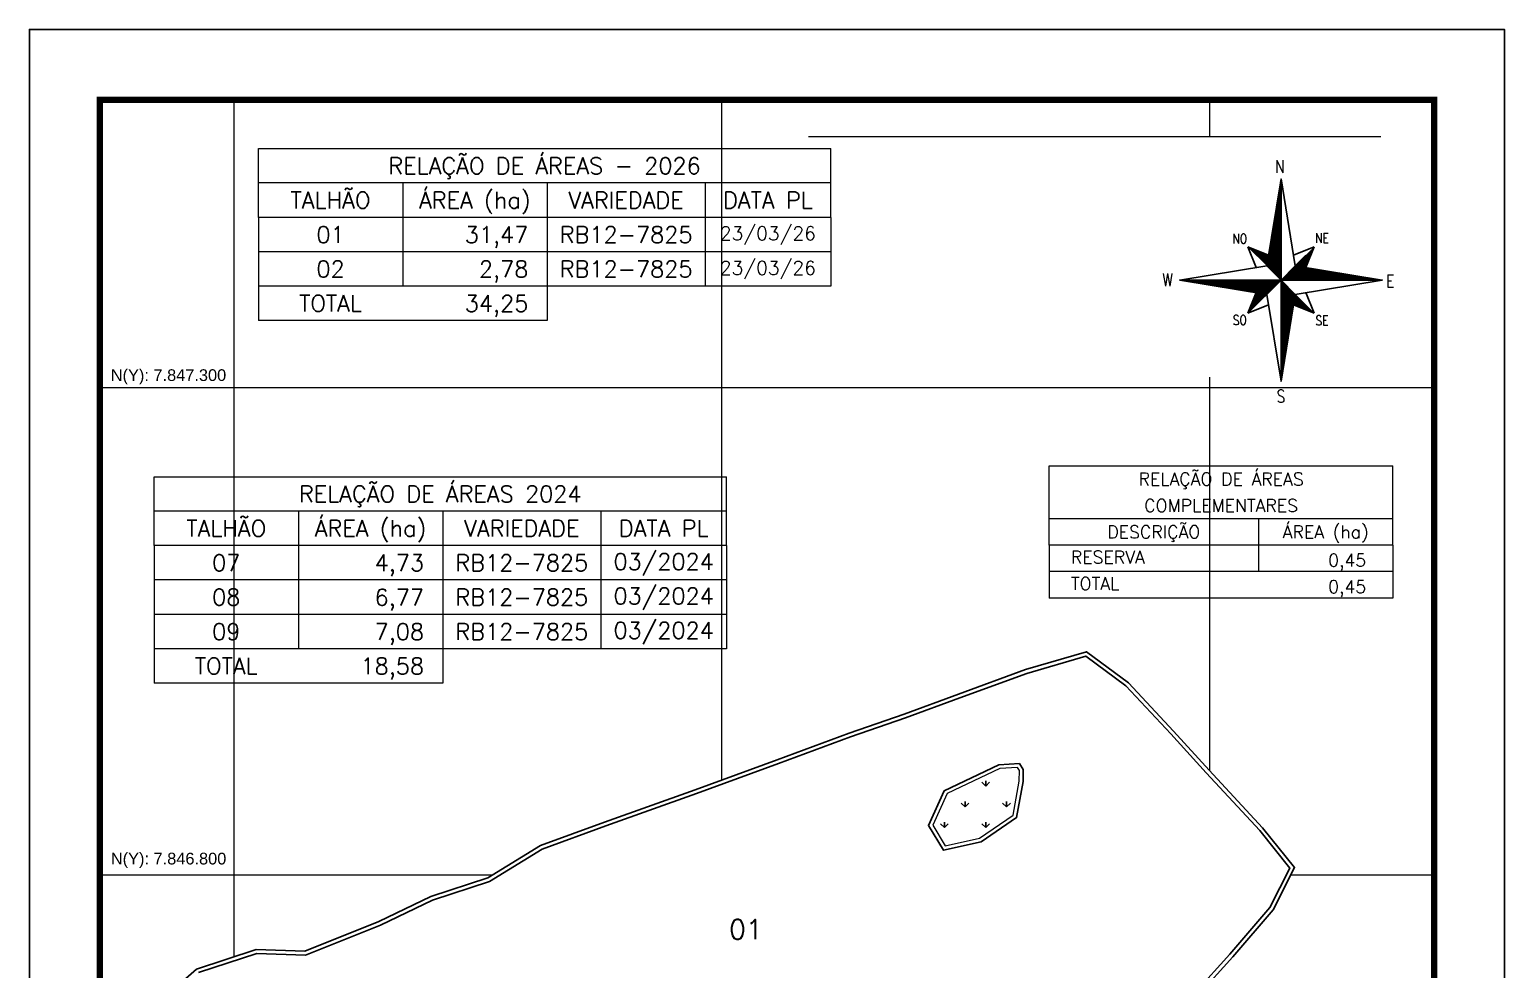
# Model space of a CAD drawing. Header units: millimetres. Extents: x 726590 to 728102, y 7845529 to 7847667.
# Drawn here: x 726590 to 728102, y 7846703 to 7847667 of the extents above; entities that cross this region are included whole.
import ezdxf
from ezdxf.enums import TextEntityAlignment as Align

# ---------------------------------------------------------------- set-up
doc = ezdxf.new("R2010")
doc.units = ezdxf.units.MM
doc.linetypes.add('LIN0', pattern=[0])
doc.layers.add('0114001196', color=1, linetype='Continuous', lineweight=25)
doc.layers.add('MALHA', color=8, linetype='Continuous', lineweight=9)
for name, color, linetype in [('0114001196001', 5, 'Continuous'), ('MARGEM', 5, 'Continuous'), ('MATO', 3, 'Continuous'), ('QUADRO_DE_AREAS_CANA_ANTIGA', 7, 'Continuous'), ('QUADRO_DE_AREAS_COMPLEMENTARES', 7, 'Continuous'), ('RESERVA', 3, 'Continuous'), ('SETA_NORTE', 3, 'Continuous'), ('TEXTO', 7, 'Continuous')]:
    doc.layers.add(name, color=color, linetype=linetype)
doc.styles.add('ROMANS', font='romans')
doc.styles.add('SIMPLEX', font='simplex', dxfattribs={"height": 0.2})
doc.styles.get("Standard").update_dxf_attribs({"font": 'arial.ttf'})

# ---------------------------------------------------------------- blocks, each defined once
blk = doc.blocks.new('A$C309442C0')
at = {"layer": 'SETA_NORTE', "linetype": 'Continuous'}
h = blk.add_hatch(dxfattribs=at)
h.set_pattern_fill('ANSI31', color=256, scale=0.1375, angle=-90, style=0)
h.set_pattern_definition([(315, (-215853.3434, 13873.16845), (0.3086963042, 0.3086963042), [])])
h.paths.add_polyline_path([(73.5, 97.4), (74.7, 104.9), (60, 110.8)])
h = blk.add_hatch(dxfattribs=at)
h.set_pattern_fill('ANSI31', color=256, scale=0.1375, angle=180, style=0)
h.set_pattern_definition([(225, (13869.59828, 216024.21475), (0.3086963042, -0.3086963042), [])])
h.paths.add_polyline_path([(93.8, 97.4), (101.4, 96.2), (107.3, 110.8)])
h = blk.add_hatch(dxfattribs=at)
h.set_pattern_fill('ANSI31', color=256, scale=0.1375, style=0)
h.set_pattern_definition([(45, (-13702.2971, -215849.77324), (-0.3086963042, 0.3086963042), [])])
h.paths.add_polyline_path([(73.5, 77), (65.9, 78.3), (60, 63.6)])
h = blk.add_hatch(dxfattribs=at)
h.set_pattern_fill('ANSI31', color=256, scale=0.1375, angle=90, style=0)
h.set_pattern_definition([(135, (216020.6446, -13698.72693), (-0.3086963042, -0.3086963042), [])])
h.paths.add_polyline_path([(93.8, 77), (92.6, 69.5), (107.3, 63.6)])
for p, q in [((83.4, 157.5), (83.7, 157.8)), ((83.5, 158.3), (83.7, 158.4)), ((83.6, 159), (83.7, 159.1)), ((81.3, 145.3), (83.7, 147.6)), ((81.5, 146.1), (83.7, 148.2)), ((81.6, 146.8), (83.7, 148.9)), ((81.7, 147.6), (83.7, 149.5)), ((81.8, 148.3), (83.7, 150.1)), ((82, 149.1), (83.7, 150.8)), ((82.1, 149.9), (83.7, 151.4)), ((82.2, 150.6), (83.7, 152.1)), ((82.3, 151.4), (83.7, 152.7)), ((82.5, 152.2), (83.7, 153.3)), ((82.6, 152.9), (83.7, 154)), ((82.7, 153.7), (83.7, 154.6)), ((82.9, 154.4), (83.7, 155.2)), ((83, 155.2), (83.7, 155.9)), ((83.1, 156), (83.7, 156.5)), ((83.2, 156.7), (83.7, 157.2)), ((79.2, 132.3), (83.7, 136.8)), ((79.3, 133.1), (83.7, 137.4)), ((79.5, 133.8), (83.7, 138)), ((79.6, 134.6), (83.7, 138.7)), ((79.7, 135.4), (83.7, 139.3)), ((79.8, 136.1), (83.7, 140)), ((80, 136.9), (83.7, 140.6)), ((80.1, 137.7), (83.7, 141.2)), ((80.2, 138.4), (83.7, 141.9)), ((80.3, 139.2), (83.7, 142.5)), ((80.5, 139.9), (83.7, 143.1)), ((80.6, 140.7), (83.7, 143.8)), ((80.7, 141.5), (83.7, 144.4)), ((80.8, 142.2), (83.7, 145)), ((81, 143), (83.7, 145.7)), ((81.1, 143.8), (83.7, 146.3)), ((81.2, 144.5), (83.7, 147)), ((77.2, 120.1), (83.7, 126.6)), ((77.3, 120.9), (83.7, 127.2)), ((77.4, 121.6), (83.7, 127.8)), ((77.6, 122.4), (83.7, 128.5)), ((77.7, 123.2), (83.7, 129.1)), ((77.8, 123.9), (83.7, 129.8)), ((78, 124.7), (83.7, 130.4)), ((78.1, 125.5), (83.7, 131)), ((78.2, 126.2), (83.7, 131.7)), ((78.3, 127), (83.7, 132.3)), ((78.5, 127.7), (83.7, 132.9)), ((78.6, 128.5), (83.7, 133.6)), ((78.7, 129.3), (83.7, 134.2)), ((78.8, 130), (83.7, 134.9)), ((79, 130.8), (83.7, 135.5)), ((79.1, 131.6), (83.7, 136.1)), ((75.1, 107.2), (83.7, 115.7)), ((75.2, 107.9), (83.7, 116.4)), ((75.3, 108.7), (83.7, 117)), ((75.4, 109.4), (83.7, 117.7)), ((75.6, 110.2), (83.7, 118.3)), ((75.7, 111), (83.7, 118.9)), ((75.8, 111.7), (83.7, 119.6)), ((75.9, 112.5), (83.7, 120.2)), ((76.1, 113.3), (83.7, 120.8)), ((76.2, 114), (83.7, 121.5)), ((76.3, 114.8), (83.7, 122.1)), ((76.4, 115.5), (83.7, 122.8)), ((76.6, 116.3), (83.7, 123.4)), ((76.7, 117.1), (83.7, 124)), ((76.8, 117.8), (83.7, 124.7)), ((76.9, 118.6), (83.7, 125.3)), ((77.1, 119.4), (83.7, 125.9)), ((60, 110.8), (74.7, 104.9)), ((60, 110.8), (65.9, 96.2)), ((73.5, 97.3), (83.7, 107.5)), ((73.6, 98), (83.7, 108.1)), ((73.7, 98.8), (83.7, 108.7)), ((73.8, 99.5), (83.7, 109.4)), ((73.8, 97), (83.7, 106.8)), ((73.9, 100.3), (83.7, 110)), ((74.1, 101.1), (83.7, 110.6)), ((74.2, 101.8), (83.7, 111.3)), ((74.2, 96.7), (83.7, 106.2)), ((74.3, 102.6), (83.7, 111.9)), ((74.4, 103.3), (83.7, 112.6)), ((74.5, 96.4), (83.7, 105.6)), ((74.6, 104.1), (83.7, 113.2)), ((74.7, 104.9), (83.7, 113.8)), ((74.8, 105.6), (83.7, 114.5)), ((74.9, 106.4), (83.7, 115.1)), ((107.3, 110.8), (92.6, 104.9)), ((107.3, 110.8), (101.4, 96.2)), ((74.8, 96.1), (83.7, 104.9)), ((75.1, 95.7), (83.7, 104.3)), ((75.4, 95.4), (83.7, 103.6)), ((75.8, 95.1), (83.7, 103)), ((76.1, 94.8), (83.7, 102.4)), ((76.4, 94.5), (83.7, 101.7)), ((76.7, 94.2), (83.7, 101.1)), ((77, 93.8), (83.7, 100.5)), ((77.4, 93.5), (83.7, 99.8)), ((77.7, 93.2), (83.7, 99.2)), ((78, 92.9), (83.7, 98.5)), ((78.3, 92.6), (83.7, 97.9)), ((78.6, 92.2), (83.7, 97.3)), ((78.9, 91.9), (83.7, 96.6)), ((79.3, 91.6), (83.7, 96)), ((79.6, 91.3), (83.7, 95.4)), ((79.9, 91), (83.7, 94.7)), ((83.8, 87.2), (94, 97.4)), ((84.4, 87.2), (94.5, 97.3)), ((85.1, 87.2), (95.1, 97.2)), ((85.7, 87.2), (95.6, 97.1)), ((86.3, 87.2), (96.2, 97)), ((87, 87.2), (96.7, 96.9)), ((87.6, 87.2), (97.2, 96.9)), ((88.3, 87.2), (97.8, 96.8)), ((88.9, 87.2), (98.3, 96.7)), ((89.5, 87.2), (98.9, 96.6)), ((90.2, 87.2), (99.4, 96.5)), ((90.8, 87.2), (100, 96.4)), ((91.4, 87.2), (100.5, 96.3)), ((92.1, 87.2), (101.1, 96.2)), ((92.7, 87.2), (101.6, 96.1)), ((93.4, 87.2), (102.2, 96)), ((94, 87.2), (102.7, 96)), ((94.6, 87.2), (103.3, 95.9)), ((95.3, 87.2), (103.8, 95.8)), ((95.9, 87.2), (104.4, 95.7)), ((96.5, 87.2), (104.9, 95.6)), ((97.2, 87.2), (105.5, 95.5)), ((97.8, 87.2), (106, 95.4)), ((98.4, 87.2), (106.5, 95.3)), ((99.1, 87.2), (107.1, 95.2)), ((99.7, 87.2), (107.6, 95.1)), ((100.4, 87.2), (108.2, 95.1)), ((101, 87.2), (108.7, 95)), ((101.6, 87.2), (109.3, 94.9)), ((102.3, 87.2), (109.8, 94.8)), ((102.9, 87.2), (110.4, 94.7)), ((103.5, 87.2), (110.9, 94.6)), ((104.2, 87.2), (111.5, 94.5)), ((11.8, 87.2), (11.8, 87.2)), ((12.3, 87.1), (12.4, 87.2)), ((12.9, 87), (13.1, 87.2)), ((13.4, 86.9), (13.7, 87.2)), ((14, 86.8), (14.4, 87.2)), ((14.5, 86.7), (15, 87.2)), ((15.1, 86.6), (15.6, 87.2)), ((15.6, 86.6), (16.3, 87.2)), ((16.2, 86.5), (16.9, 87.2)), ((16.7, 86.4), (17.5, 87.2)), ((17.2, 86.3), (18.2, 87.2)), ((17.8, 86.2), (18.8, 87.2)), ((18.3, 86.1), (19.5, 87.2)), ((18.9, 86), (20.1, 87.2)), ((19.4, 85.9), (20.7, 87.2)), ((20, 85.8), (21.4, 87.2)), ((20.5, 85.7), (22, 87.2)), ((21.1, 85.7), (22.6, 87.2)), ((21.6, 85.6), (23.3, 87.2)), ((22.2, 85.5), (23.9, 87.2)), ((22.7, 85.4), (24.6, 87.2)), ((23.3, 85.3), (25.2, 87.2)), ((23.8, 85.2), (25.8, 87.2)), ((24.4, 85.1), (26.5, 87.2)), ((24.9, 85), (27.1, 87.2)), ((25.5, 84.9), (27.7, 87.2)), ((26, 84.8), (28.4, 87.2)), ((26.5, 84.8), (29, 87.2)), ((27.1, 84.7), (29.6, 87.2)), ((27.6, 84.6), (30.3, 87.2)), ((28.2, 84.5), (30.9, 87.2)), ((28.7, 84.4), (31.6, 87.2)), ((29.3, 84.3), (32.2, 87.2)), ((29.8, 84.2), (32.8, 87.2)), ((30.4, 84.1), (33.5, 87.2)), ((30.9, 84), (34.1, 87.2)), ((31.5, 83.9), (34.7, 87.2)), ((32, 83.9), (35.4, 87.2)), ((32.6, 83.8), (36, 87.2)), ((33.1, 83.7), (36.7, 87.2)), ((33.7, 83.6), (37.3, 87.2)), ((34.2, 83.5), (37.9, 87.2)), ((34.7, 83.4), (38.6, 87.2)), ((35.3, 83.3), (39.2, 87.2)), ((35.8, 83.2), (39.8, 87.2)), ((36.4, 83.1), (40.5, 87.2)), ((36.9, 83), (41.1, 87.2)), ((37.5, 83), (41.8, 87.2)), ((38, 82.9), (42.4, 87.2)), ((38.6, 82.8), (43, 87.2)), ((39.1, 82.7), (43.7, 87.2)), ((39.7, 82.6), (44.3, 87.2)), ((40.2, 82.5), (44.9, 87.2)), ((40.8, 82.4), (45.6, 87.2)), ((41.3, 82.3), (46.2, 87.2)), ((41.9, 82.2), (46.8, 87.2)), ((42.4, 82.1), (47.5, 87.2)), ((43, 82.1), (48.1, 87.2)), ((43.5, 82), (48.8, 87.2)), ((44, 81.9), (49.4, 87.2)), ((44.6, 81.8), (50, 87.2)), ((45.1, 81.7), (50.7, 87.2)), ((45.7, 81.6), (51.3, 87.2)), ((46.2, 81.5), (51.9, 87.2)), ((46.8, 81.4), (52.6, 87.2)), ((47.3, 81.3), (53.2, 87.2)), ((47.9, 81.2), (53.9, 87.2)), ((48.4, 81.2), (54.5, 87.2)), ((49, 81.1), (55.1, 87.2)), ((49.5, 81), (55.8, 87.2)), ((50.1, 80.9), (56.4, 87.2)), ((50.6, 80.8), (57, 87.2)), ((51.2, 80.7), (57.7, 87.2)), ((51.7, 80.6), (58.3, 87.2)), ((52.3, 80.5), (59, 87.2)), ((52.8, 80.4), (59.6, 87.2)), ((53.3, 80.3), (60.2, 87.2)), ((53.9, 80.3), (60.9, 87.2)), ((54.4, 80.2), (61.5, 87.2)), ((55, 80.1), (62.1, 87.2)), ((55.5, 80), (62.8, 87.2)), ((56.1, 79.9), (63.4, 87.2)), ((56.6, 79.8), (64, 87.2)), ((57.2, 79.7), (64.7, 87.2)), ((57.7, 79.6), (65.3, 87.2)), ((58.3, 79.5), (66, 87.2)), ((58.8, 79.4), (66.6, 87.2)), ((59.4, 79.4), (67.2, 87.2)), ((59.9, 79.3), (67.9, 87.2)), ((83.7, 87.2), (60, 63.6)), ((60.5, 79.2), (68.5, 87.2)), ((61, 79.1), (69.1, 87.2)), ((61.5, 79), (69.8, 87.2)), ((62.1, 78.9), (70.4, 87.2)), ((62.6, 78.8), (71.1, 87.2)), ((63.2, 78.7), (71.7, 87.2)), ((63.7, 78.6), (72.3, 87.2)), ((64.3, 78.5), (73, 87.2)), ((64.8, 78.4), (73.6, 87.2)), ((65.4, 78.4), (74.2, 87.2)), ((65.9, 78.3), (74.9, 87.2)), ((66.5, 78.2), (75.5, 87.2)), ((67, 78.1), (76.2, 87.2)), ((67.6, 78), (76.8, 87.2)), ((68.1, 77.9), (77.4, 87.2)), ((68.7, 77.8), (78.1, 87.2)), ((69.2, 77.7), (78.7, 87.2)), ((69.8, 77.6), (79.3, 87.2)), ((70.3, 77.5), (80, 87.2)), ((70.8, 77.5), (80.6, 87.2)), ((71.4, 77.4), (81.2, 87.2)), ((71.9, 77.3), (81.9, 87.2)), ((72.5, 77.2), (82.5, 87.2)), ((73, 77.1), (83.2, 87.2)), ((80.2, 90.7), (83.7, 94.1)), ((80.5, 90.3), (83.7, 93.4)), ((80.9, 90), (83.7, 92.8)), ((81.2, 89.7), (83.7, 92.2)), ((81.5, 89.4), (83.7, 91.5)), ((81.8, 89.1), (83.7, 90.9)), ((82.1, 88.7), (83.7, 90.3)), ((82.4, 88.4), (83.7, 89.6)), ((82.8, 88.1), (83.7, 89)), ((83.1, 87.8), (83.7, 88.4)), ((83.4, 87.5), (83.7, 87.7)), ((83.7, 87.1), (83.7, 87.1)), ((83.7, 86.4), (84, 86.8)), ((83.7, 85.8), (84.4, 86.5)), ((83.7, 85.2), (84.7, 86.2)), ((83.7, 84.5), (85, 85.9)), ((83.7, 83.9), (85.3, 85.6)), ((83.7, 83.3), (85.6, 85.2)), ((83.7, 82.6), (86, 84.9)), ((83.7, 82), (86.3, 84.6)), ((83.7, 81.3), (86.6, 84.3)), ((104.8, 87.2), (112, 94.4)), ((105.5, 87.2), (112.6, 94.3)), ((106.1, 87.2), (113.1, 94.2)), ((106.7, 87.2), (113.7, 94.1)), ((107.4, 87.2), (114.2, 94.1)), ((108, 87.2), (114.8, 94)), ((108.6, 87.2), (115.3, 93.9)), ((109.3, 87.2), (115.8, 93.8)), ((109.9, 87.2), (116.4, 93.7)), ((110.6, 87.2), (116.9, 93.6)), ((111.2, 87.2), (117.5, 93.5)), ((111.8, 87.2), (118, 93.4)), ((112.5, 87.2), (118.6, 93.3)), ((113.1, 87.2), (119.1, 93.2)), ((113.7, 87.2), (119.7, 93.2)), ((114.4, 87.2), (120.2, 93.1)), ((115, 87.2), (120.8, 93)), ((115.6, 87.2), (121.3, 92.9)), ((116.3, 87.2), (121.9, 92.8)), ((116.9, 87.2), (122.4, 92.7)), ((117.6, 87.2), (123, 92.6)), ((118.2, 87.2), (123.5, 92.5)), ((118.8, 87.2), (124, 92.4)), ((119.5, 87.2), (124.6, 92.3)), ((120.1, 87.2), (125.1, 92.3)), ((120.7, 87.2), (125.7, 92.2)), ((121.4, 87.2), (126.2, 92.1)), ((122, 87.2), (126.8, 92)), ((122.7, 87.2), (127.3, 91.9)), ((123.3, 87.2), (127.9, 91.8)), ((123.9, 87.2), (128.4, 91.7)), ((124.6, 87.2), (129, 91.6)), ((125.2, 87.2), (129.5, 91.5)), ((125.8, 87.2), (130.1, 91.4)), ((126.5, 87.2), (130.6, 91.4)), ((127.1, 87.2), (131.2, 91.3)), ((127.8, 87.2), (131.7, 91.2)), ((128.4, 87.2), (132.3, 91.1)), ((129, 87.2), (132.8, 91)), ((129.7, 87.2), (133.3, 90.9)), ((130.3, 87.2), (133.9, 90.8)), ((130.9, 87.2), (134.4, 90.7)), ((131.6, 87.2), (135, 90.6)), ((132.2, 87.2), (135.5, 90.5)), ((132.8, 87.2), (136.1, 90.5)), ((133.5, 87.2), (136.6, 90.4)), ((134.1, 87.2), (137.2, 90.3)), ((134.8, 87.2), (137.7, 90.2)), ((135.4, 87.2), (138.3, 90.1)), ((136, 87.2), (138.8, 90)), ((136.7, 87.2), (139.4, 89.9)), ((137.3, 87.2), (139.9, 89.8)), ((137.9, 87.2), (140.5, 89.7)), ((138.6, 87.2), (141, 89.6)), ((139.2, 87.2), (141.6, 89.6)), ((139.9, 87.2), (142.1, 89.5)), ((140.5, 87.2), (142.6, 89.4)), ((141.1, 87.2), (143.2, 89.3)), ((141.8, 87.2), (143.7, 89.2)), ((142.4, 87.2), (144.3, 89.1)), ((143, 87.2), (144.8, 89)), ((143.7, 87.2), (145.4, 88.9)), ((144.3, 87.2), (145.9, 88.8)), ((144.9, 87.2), (146.5, 88.7)), ((145.6, 87.2), (147, 88.7)), ((146.2, 87.2), (147.6, 88.6)), ((146.9, 87.2), (148.1, 88.5)), ((147.5, 87.2), (148.7, 88.4)), ((148.1, 87.2), (149.2, 88.3)), ((148.8, 87.2), (149.8, 88.2)), ((149.4, 87.2), (150.3, 88.1)), ((150, 87.2), (150.8, 88)), ((150.7, 87.2), (151.4, 87.9)), ((151.3, 87.2), (151.9, 87.8)), ((152, 87.2), (152.5, 87.8)), ((152.6, 87.2), (153, 87.7)), ((153.2, 87.2), (153.6, 87.6)), ((153.9, 87.2), (154.1, 87.5)), ((154.5, 87.2), (154.7, 87.4)), ((155.1, 87.2), (155.2, 87.3)), ((60, 63.6), (65.9, 78.3)), ((83.7, 80.7), (86.9, 84)), ((83.7, 80.1), (87.2, 83.6)), ((83.7, 79.4), (87.5, 83.3)), ((83.7, 78.8), (87.9, 83)), ((83.7, 78.2), (88.2, 82.7)), ((83.7, 77.5), (88.5, 82.4)), ((83.7, 76.9), (88.8, 82.1)), ((83.7, 76.2), (89.1, 81.7)), ((83.7, 75.6), (89.5, 81.4)), ((83.7, 75), (89.8, 81.1)), ((83.7, 74.3), (90.1, 80.8)), ((83.7, 73.7), (90.4, 80.5)), ((83.7, 73.1), (90.7, 80.1)), ((83.7, 72.4), (91, 79.8)), ((83.7, 71.8), (91.4, 79.5)), ((83.7, 71.2), (91.7, 79.2)), ((83.7, 70.5), (92, 78.9)), ((83.7, 69.9), (92.3, 78.5)), ((83.7, 69.2), (92.6, 78.2)), ((83.7, 68.6), (93, 77.9)), ((83.7, 68), (93.3, 77.6)), ((83.7, 67.3), (93.6, 77.3)), ((83.7, 66.7), (93.8, 76.9)), ((83.7, 66.1), (93.7, 76.1)), ((83.7, 65.4), (93.6, 75.3)), ((83.7, 64.8), (93.4, 74.6)), ((83.7, 64.1), (93.3, 73.8)), ((107.3, 63.6), (101.4, 78.3)), ((60, 63.6), (74.7, 69.5)), ((83.7, 63.5), (93.2, 73)), ((83.7, 62.9), (93.1, 72.3)), ((83.7, 62.2), (92.9, 71.5)), ((83.7, 61.6), (92.8, 70.8)), ((83.7, 61), (92.7, 70)), ((83.7, 60.3), (92.6, 69.2)), ((83.7, 59.7), (92.4, 68.5)), ((83.7, 59), (92.3, 67.7)), ((83.7, 58.4), (92.2, 66.9)), ((83.7, 57.8), (92.1, 66.2)), ((83.7, 57.1), (91.9, 65.4)), ((83.7, 56.5), (91.8, 64.7)), ((83.7, 55.9), (91.7, 63.9)), ((83.7, 55.2), (91.6, 63.1)), ((107.3, 63.6), (92.6, 69.5)), ((83.7, 54.6), (91.4, 62.4)), ((83.7, 54), (91.3, 61.6)), ((83.7, 53.3), (91.2, 60.8)), ((83.7, 52.7), (91.1, 60.1)), ((83.7, 52), (90.9, 59.3)), ((83.7, 51.4), (90.8, 58.6)), ((83.7, 50.8), (90.7, 57.8)), ((83.7, 50.1), (90.5, 57)), ((83.7, 49.5), (90.4, 56.3)), ((83.7, 48.9), (90.3, 55.5)), ((83.7, 48.2), (90.2, 54.7)), ((83.7, 47.6), (90, 54)), ((83.7, 46.9), (89.9, 53.2)), ((83.7, 46.3), (89.8, 52.5)), ((83.7, 45.7), (89.7, 51.7)), ((83.7, 45), (89.5, 50.9)), ((83.7, 44.4), (89.4, 50.2)), ((83.7, 43.8), (89.3, 49.4)), ((83.7, 43.1), (89.2, 48.6)), ((83.7, 42.5), (89, 47.9)), ((83.7, 41.8), (88.9, 47.1)), ((83.7, 41.2), (88.8, 46.3)), ((83.7, 40.6), (88.7, 45.6)), ((83.7, 39.9), (88.5, 44.8)), ((83.7, 39.3), (88.4, 44.1)), ((83.7, 38.7), (88.3, 43.3)), ((83.7, 38), (88.2, 42.5)), ((83.7, 37.4), (88, 41.8)), ((83.7, 36.8), (87.9, 41)), ((83.7, 36.1), (87.8, 40.2)), ((83.7, 35.5), (87.7, 39.5)), ((83.7, 34.8), (87.5, 38.7)), ((83.7, 34.2), (87.4, 38)), ((83.7, 33.6), (87.3, 37.2)), ((83.7, 32.9), (87.2, 36.4)), ((83.7, 32.3), (87, 35.7)), ((83.7, 31.7), (86.9, 34.9)), ((83.7, 31), (86.8, 34.1)), ((83.7, 30.4), (86.7, 33.4)), ((83.7, 29.7), (86.5, 32.6)), ((83.7, 29.1), (86.4, 31.9)), ((83.7, 28.5), (86.3, 31.1)), ((83.7, 27.8), (86.2, 30.3)), ((83.7, 27.2), (86, 29.6)), ((83.7, 26.6), (85.9, 28.8)), ((83.7, 25.9), (85.8, 28)), ((83.7, 25.3), (85.6, 27.3)), ((83.7, 24.6), (85.5, 26.5)), ((83.7, 24), (85.4, 25.8)), ((83.7, 23.4), (85.3, 25)), ((83.7, 22.7), (85.1, 24.2)), ((83.7, 22.1), (85, 23.5)), ((83.7, 21.5), (84.9, 22.7)), ((83.7, 20.8), (84.8, 21.9)), ((83.7, 20.2), (84.6, 21.2)), ((83.7, 19.6), (84.5, 20.4)), ((83.7, 18.9), (84.4, 19.7)), ((83.7, 18.3), (84.3, 18.9)), ((83.7, 17.6), (84.1, 18.1)), ((83.7, 17), (84, 17.4)), ((83.7, 16.4), (83.9, 16.6)), ((83.7, 15.7), (83.8, 15.8))]:
    blk.add_line(p, q, dxfattribs=at)
blk.add_lwpolyline([(93.8, 77), (155.7, 87.2), (93.8, 97.4), (83.7, 159.3), (73.5, 97.4), (11.6, 87.2), (73.5, 77), (83.7, 15.1)], close=True, dxfattribs=at)
for points in [[(83.7, 87.2), (83.7, 159.3)], [(83.7, 87.2), (73.5, 97.4)], [(83.7, 87.2), (93.8, 97.4)], [(11.6, 87.2), (155.7, 87.2)], [(83.7, 87.2), (73.5, 77)], [(83.7, 87.2), (93.8, 77)], [(83.7, 87.2), (83.7, 15.1)]]:
    blk.add_lwpolyline(points, dxfattribs=at)
at = {"layer": 'SETA_NORTE', "color": 7, "lineweight": 30, "style": 'ROMANS', "width": 0.8}
for s, height, p in [('N ', 8.94, (79.5, 163.6)), ('NO', 6.88, (49.1, 113.2)), ('NE', 6.87, (108, 113.7)), ('W', 8.94, (-0.7, 82.9)), ('E', 8.94, (158.6, 82.1)), ('SO', 6.88, (49.5, 55.3)), ('SE', 6.87, (108.3, 55)), ('S', 8.94, (80.6, 0))]:
    blk.add_text(s, height=height, dxfattribs=at).set_placement(p)

msp = doc.modelspace()

# ---------------------------------------------------------------- hatches: boundary and pattern name
at = {"layer": 'MATO', "linetype": 'Continuous'}
h = msp.add_hatch(dxfattribs=at)
h.set_pattern_fill('GRASS', color=256, scale=30, style=0)
h.set_pattern_definition([(90, (0, 0), (-21.21320343, 21.21320343), [5.625, -36.80140689]), (45, (0, 0), (-21.21320344, 21.21320344), [5.625, -24.375]), (135, (0, 0), (-21.21320344, -21.21320344), [5.625, -24.375])])
h.paths.add_polyline_path([(727530.9, 7846883.6), (727516.1, 7846851.3), (727529, 7846830.1), (727564.2, 7846837.9), (727598.4, 7846861.5), (727604.8, 7846896.5), (727604.9, 7846907.4), (727603, 7846910.6), (727584.9, 7846909.4)])

# ---------------------------------------------------------------- linework, layer by layer
at = {"layer": '0114001196'}
msp.add_lwpolyline([(726728.8, 7846675.2), (726761.4, 7846703.6), (726822.5, 7846723.9), (726872.5, 7846721.9), (726948.4, 7846752.4), (727001.7, 7846778.2), (727060.2, 7846797.1), (727114, 7846830.3), (727179.6, 7846854.3), (727272.5, 7846887.6), (727356.7, 7846918.4), (727430.5, 7846945.7), (727486.7, 7846965.3), (727542.5, 7846985.8), (727611.3, 7847010.8), (727673.7, 7847029.1), (727716.8, 7846997.3), (727763, 7846947.7), (727799.4, 7846907.6), (727854.3, 7846848.4), (727887.1, 7846807.7), (727865, 7846764.6), (727823.8, 7846716.4), (727753.2, 7846638.2)], dxfattribs=at)
at = {"layer": '0114001196001'}
msp.add_lwpolyline([(727750.3, 7846641), (727820.8, 7846719), (727861.7, 7846766.8), (727882.3, 7846807.2), (727851.3, 7846845.8), (727796.5, 7846904.9), (727760, 7846944.9), (727714.2, 7846994.3), (727673, 7847024.7), (727612.5, 7847007), (727543.9, 7846982), (727488.1, 7846961.5), (727431.9, 7846942), (727358, 7846914.6), (727273.8, 7846883.8), (727180.9, 7846850.5), (727115.8, 7846826.7), (727061.9, 7846793.5), (727003.2, 7846774.5), (726950.1, 7846748.8), (726873.2, 7846717.9), (726823.1, 7846719.8), (726763.4, 7846700.1)], dxfattribs=at)
msp.add_lwpolyline([(727605.1, 7846914.7), (727583.9, 7846913.3), (727527.9, 7846886.6), (727511.6, 7846851.1), (727527.1, 7846825.6), (727565.8, 7846834.1), (727602, 7846859.1), (727608.8, 7846896.2), (727608.9, 7846908.5)], close=True, dxfattribs=at)
at = {"layer": 'MALHA', "linetype": 'Continuous', "flags": 128}
for points in [[(726800, 7846716.4), (726800, 7847595.4)], [(727300, 7846897.7), (727300, 7847595.4)], [(727800, 7847557.7), (727800, 7847595.4)], [(727800, 7846907), (727800, 7847310.8)], [(727684.7, 7847300), (726662.2, 7847300)], [(728030.2, 7847300), (727684.7, 7847300)], [(727064.8, 7846800), (726662.2, 7846800)], [(728030.2, 7846800), (727883.1, 7846800)]]:
    msp.add_lwpolyline(points, dxfattribs=at)
at = {"layer": 'MARGEM', "color": 174, "linetype": 'LIN0'}
msp.add_line((726590.2, 7845529), (726590.2, 7847667.4), dxfattribs=at)
at = {"layer": 'MARGEM', "color": 174, "linetype": 'LIN0', "flags": 128}
msp.add_lwpolyline([(728102.2, 7845529), (728102.2, 7847667.4), (726590.2, 7847667.4), (726590.2, 7845529)], close=True, dxfattribs=at)
at = {"layer": 'MARGEM', "color": 174, "linetype": 'LIN0', "lineweight": 0, "const_width": 6.54, "flags": 128}
msp.add_lwpolyline([(728030.2, 7845769.8), (728030.2, 7847595.4), (726662.2, 7847595.4), (726662.2, 7845769.8)], close=True, dxfattribs=at)
at = {"layer": 'QUADRO_DE_AREAS_CANA_ANTIGA', "color": 174, "linetype": 'ByBlock', "lineweight": 0}
for p, q in [((727388.7, 7847557.7), (727975.5, 7847557.7)), ((726824.8, 7847474.7), (726824.8, 7847545.3)), ((727411.6, 7847474.7), (727411.6, 7847545.3)), ((726824.8, 7847474.7), (726824.8, 7847404.1)), ((727411.6, 7847474.7), (727411.6, 7847404.1)), ((726824.8, 7847404.1), (726824.8, 7847368.8)), ((727120.8, 7847404.1), (727120.8, 7847368.8)), ((727411.6, 7847404.1), (727120.8, 7847404.1)), ((727120.8, 7847368.8), (726824.8, 7847368.8)), ((726717.9, 7847138), (726717.9, 7847208.6)), ((727304.7, 7847138), (727304.7, 7847208.6)), ((726717.9, 7847138), (726717.9, 7846996.9)), ((727304.7, 7847138), (727304.7, 7847032.2)), ((727013.9, 7847032.2), (727013.9, 7846996.9)), ((727304.7, 7847032.2), (727013.9, 7847032.2)), ((727013.9, 7846996.9), (726717.9, 7846996.9))]:
    msp.add_line(p, q, dxfattribs=at)
at = {"layer": 'QUADRO_DE_AREAS_CANA_ANTIGA', "linetype": 'Continuous', "lineweight": 0}
for p, q in [((727411.6, 7847510), (726824.8, 7847510)), ((726972.8, 7847510), (726972.8, 7847404.1)), ((727120.8, 7847510), (727120.8, 7847404.1)), ((727282.7, 7847510), (727282.7, 7847404.1)), ((727411.6, 7847474.7), (726824.8, 7847474.7)), ((727411.6, 7847439.4), (726824.8, 7847439.4)), ((727411.6, 7847404.1), (726824.8, 7847404.1)), ((727411.6, 7847404.1), (726824.8, 7847404.1)), ((727120.8, 7847404.1), (727120.8, 7847368.8)), ((727304.7, 7847173.3), (726717.9, 7847173.3)), ((726865.9, 7847173.3), (726865.9, 7847138)), ((727013.9, 7847173.3), (727013.9, 7847138)), ((727175.8, 7847173.3), (727175.8, 7847138)), ((727304.7, 7847138), (726717.9, 7847138)), ((727304.7, 7847138), (726717.9, 7847138)), ((726865.9, 7847138), (726865.9, 7847032.2)), ((727013.9, 7847138), (727013.9, 7846996.9)), ((727175.8, 7847138), (727175.8, 7847032.2)), ((727304.7, 7847102.8), (726717.9, 7847102.8)), ((727304.7, 7847067.5), (726717.9, 7847067.5)), ((727304.7, 7847032.2), (726717.9, 7847032.2))]:
    msp.add_line(p, q, dxfattribs=at)
at = {"layer": 'QUADRO_DE_AREAS_CANA_ANTIGA', "color": 174, "linetype": 'ByBlock', "lineweight": 0}
for points in [[(726824.8, 7847545.3), (727411.6, 7847545.3)], [(726717.9, 7847208.6), (727304.7, 7847208.6)]]:
    msp.add_lwpolyline(points, dxfattribs=at)
at = {"layer": 'QUADRO_DE_AREAS_COMPLEMENTARES', "color": 174, "linetype": 'ByBlock', "lineweight": 0}
for p, q in [((727635.5, 7847138.4), (727635.5, 7847219.9)), ((727635.5, 7847219.9), (727987.8, 7847219.9)), ((727987.8, 7847138.4), (727987.8, 7847219.9)), ((727635.5, 7847138.4), (727635.5, 7847084.1)), ((727987.8, 7847138.4), (727987.8, 7847084.1)), ((727987.8, 7847111.3), (727635.5, 7847111.3)), ((727987.8, 7847084.1), (727635.5, 7847084.1))]:
    msp.add_line(p, q, dxfattribs=at)
at = {"layer": 'QUADRO_DE_AREAS_COMPLEMENTARES', "linetype": 'Continuous', "lineweight": 0}
for p, q in [((727987.8, 7847165.6), (727635.5, 7847165.6)), ((727849.9, 7847165.6), (727849.9, 7847111.3)), ((727987.8, 7847138.4), (727635.5, 7847138.4))]:
    msp.add_line(p, q, dxfattribs=at)
at = {"layer": 'RESERVA', "linetype": 'Continuous', "lineweight": 0}
msp.add_lwpolyline([(727603, 7846910.6), (727584.9, 7846909.4), (727530.9, 7846883.6), (727516.1, 7846851.3), (727529, 7846830.1), (727564.2, 7846837.9), (727598.4, 7846861.5), (727604.8, 7846896.5), (727604.9, 7846907.4)], close=True, dxfattribs=at)

# ---------------------------------------------------------------- block references
at = {"layer": 'SETA_NORTE', "linetype": 'ByBlock', "xscale": 1.44, "yscale": 1.44, "zscale": 1.44}
msp.add_blockref('A$C309442C0', (727752.6, 7847284.8), dxfattribs=at)

# ---------------------------------------------------------------- texts
at = {"layer": 'MALHA'}
for s, p in [('N(Y): 7.847.300', (726673.5, 7847303.3)), ('N(Y): 7.846.800', (726673.6, 7846807.4))]:
    msp.add_text(s, height=12, dxfattribs=at).set_placement(p, align=Align.BOTTOM_LEFT)
at = {"layer": 'QUADRO_DE_AREAS_CANA_ANTIGA', "linetype": 'Continuous', "style": 'SIMPLEX'}
for s, height, p in [('RELAÇÃO DE ÁREAS - 2026', 16.9, (727118.2, 7847527.6)), ('TALHÃO', 16.9, (726898.8, 7847492.3)), ('ÁREA (ha)', 16.9, (727046.8, 7847492.3)), ('VARIEDADE', 16.9, (727201.8, 7847492.3)), ('DATA PL', 16.9, (727347.2, 7847492.3)), ('01', 16.9, (726898.8, 7847457)), ('RB12-7825', 16.9, (727201.8, 7847457)), ('23/03/26', 14, (727347.1, 7847458.2)), ('23/03/26', 14, (727347.1, 7847422.9)), ('02', 16.9, (726898.8, 7847421.8)), ('RB12-7825', 16.9, (727201.8, 7847421.8)), ('TOTAL', 16.9, (726898.8, 7847386.5)), ('RELAÇÃO DE ÁREAS 2024', 16.9, (727011.3, 7847191)), ('TALHÃO', 16.9, (726791.9, 7847155.7)), ('ÁREA (ha)', 16.9, (726939.9, 7847155.7)), ('VARIEDADE', 16.9, (727094.9, 7847155.7)), ('DATA PL', 16.9, (727240.3, 7847155.7)), ('07', 16.9, (726791.9, 7847120.4)), ('RB12-7825', 16.9, (727094.9, 7847120.4)), ('03/2024', 16.9, (727240.3, 7847121.6)), ('08', 16.9, (726791.9, 7847085.1)), ('RB12-7825', 16.9, (727094.9, 7847085.1)), ('03/2024', 16.9, (727240.3, 7847086.3)), ('09', 16.9, (726791.9, 7847049.8)), ('RB12-7825', 16.9, (727094.9, 7847049.8)), ('03/2024', 16.9, (727240.3, 7847051)), ('TOTAL', 16.9, (726791.9, 7847014.6))]:
    msp.add_text(s, height=height, dxfattribs=at).set_placement(p, align=Align.MIDDLE_CENTER)
for s, p in [('31,47', (727101.6, 7847448.5)), ('2,78', (727101.6, 7847413.2)), ('34,25', (727101.6, 7847377.9)), ('4,73', (726994.7, 7847111.9)), ('6,77', (726994.7, 7847076.6)), ('7,08', (726994.7, 7847041.3)), ('18,58', (726994.7, 7847006))]:
    msp.add_text(s, height=16.9, dxfattribs=at).set_placement(p, align=Align.RIGHT)
at = {"layer": 'QUADRO_DE_AREAS_COMPLEMENTARES', "linetype": 'Continuous', "style": 'SIMPLEX'}
for s, p in [('RELAÇÃO DE ÁREAS', (727811.7, 7847206.3)), ('COMPLEMENTARES', (727811.7, 7847179.1)), ('DESCRIÇÃO', (727742.7, 7847152)), ('ÁREA (ha)', (727918.9, 7847152))]:
    msp.add_text(s, height=13, dxfattribs=at).set_placement(p, align=Align.MIDDLE_CENTER)
for s, p in [('RESERVA', (727657.7, 7847126.2)), ('TOTAL', (727657.7, 7847099.1))]:
    msp.add_text(s, height=13, dxfattribs=at).set_placement(p, align=Align.MIDDLE_LEFT)
for p in [(727960.4, 7847116.5), (727960.4, 7847089.4)]:
    msp.add_text('0,45', height=13, dxfattribs=at).set_placement(p, align=Align.RIGHT)
at = {"layer": 'TEXTO', "color": 7, "linetype": 'Continuous', "style": 'ROMANS'}
msp.add_text('01', height=20, dxfattribs=at).set_placement((727307.4, 7846734.4))

doc.saveas('drawing.dxf')
